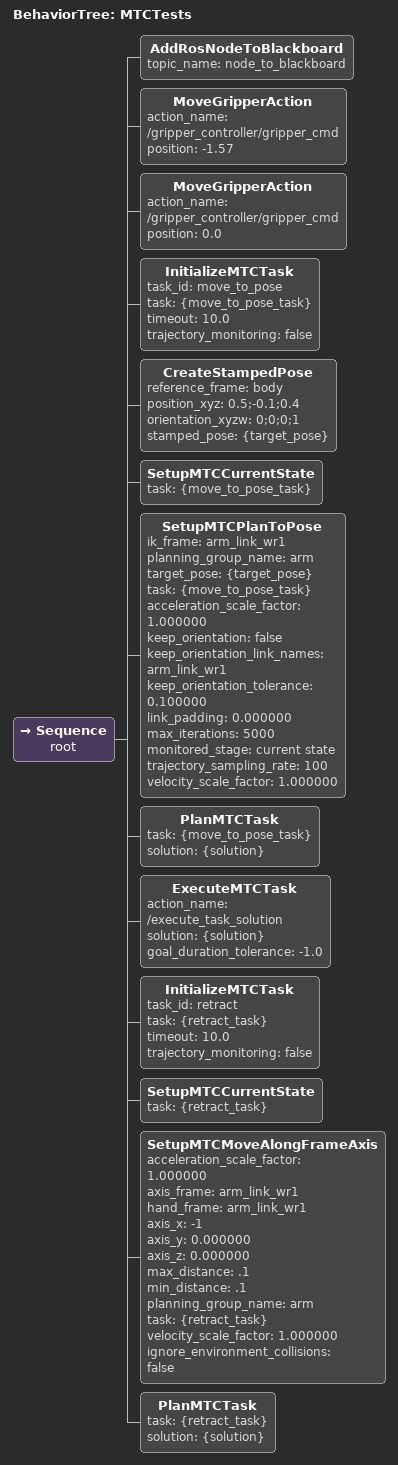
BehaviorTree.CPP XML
<root BTCPP_format="4" >
     <BehaviorTree ID="MTCTests">
        <Sequence name="root">
          <AddRosNodeToBlackboard topic_name="node_to_blackboard"/>
          <MoveGripperAction    action_name="/gripper_controller/gripper_cmd" position="-1.57"/>
          <MoveGripperAction    action_name="/gripper_controller/gripper_cmd" position="0.0"/>
          <InitializeMTCTask        task_id="move_to_pose" task="{move_to_pose_task}" timeout="10.0" trajectory_monitoring="false"/>
          <CreateStampedPose          reference_frame="body" position_xyz="0.5;-0.1;0.4" orientation_xyzw="0;0;0;1" stamped_pose="{target_pose}"/>
          <SetupMTCCurrentState task="{move_to_pose_task}"/>
          <SetupMTCPlanToPose
            ik_frame="arm_link_wr1"
            planning_group_name="arm"
            target_pose="{target_pose}"
            task="{move_to_pose_task}"
            acceleration_scale_factor="1.000000"
            keep_orientation="false"
            keep_orientation_link_names="arm_link_wr1"
            keep_orientation_tolerance="0.100000"
            link_padding="0.000000"
            max_iterations="5000"
            monitored_stage="current state"
            trajectory_sampling_rate="100"
            velocity_scale_factor="1.000000"
          />
          <PlanMTCTask task="{move_to_pose_task}" solution="{solution}"/>
          <ExecuteMTCTask action_name="/execute_task_solution" solution="{solution}" goal_duration_tolerance="-1.0"/>

          <InitializeMTCTask        task_id="retract" task="{retract_task}" timeout="10.0" trajectory_monitoring="false"/>
          <SetupMTCCurrentState task="{retract_task}"/>

          <SetupMTCMoveAlongFrameAxis
            acceleration_scale_factor="1.000000"
            axis_frame="arm_link_wr1"
            hand_frame="arm_link_wr1"
            axis_x="-1"
            axis_y="0.000000"
            axis_z="0.000000"
            max_distance=".1"
            min_distance=".1"
            planning_group_name="arm"
            task="{retract_task}"
            velocity_scale_factor="1.000000"
            ignore_environment_collisions="false"
          />
          <PlanMTCTask task="{retract_task}" solution="{solution}"/>
        </Sequence>
     </BehaviorTree>
 </root>
